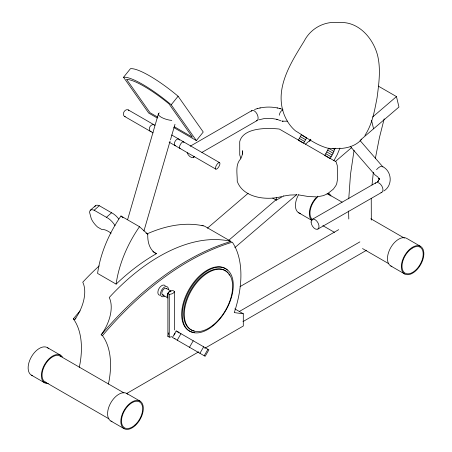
<?xml version="1.0" encoding="UTF-8"?>
<svg xmlns="http://www.w3.org/2000/svg" width="452" height="452" viewBox="0 0 452 452"><rect width="100%" height="100%" fill="white"/><g stroke="black" fill="none" stroke-linecap="round" stroke-linejoin="round"><path stroke-width="0.68" d="M348.752 198.874L350.481 174.495L354.063 150.284M371.245 198.338L371.312 220.073M372.019 184.987L373.363 172.257M375.318 158.635L379.375 137.843L384.189 118.814M79.241 367.295L79.976 363.849A81.513 47.064 -60 0 0 73.348 318.829A249.521 144.064 -60 0 1 80.1 310.863M108.367 384.115L109.101 380.669A81.513 47.064 -60 0 0 102.474 335.644L101.152 334.881A32.42 18.718 -60 0 0 109.237 297.512A175.376 101.254 -60 0 1 231.017 241.43L204.536 226.141A175.376 101.254 -60 0 0 147.408 233.724M279.263 115.22L279.618 113.78A5.469 3.526 -76.8 0 1 281.867 110.548L282.845 110.073M127.6 219.655L158.505 113.503M143.922 231.006L170.082 141.148M170.477 139.798L174.997 124.26M379.205 179.258L377.759 181.518L378.51 180.806L377.307 181.84M333.921 151.38L328.627 148.318L324.807 155.494L330.101 158.55L333.084 153.217L335.147 148.2M339.921 148.092L337.288 154.516L333.864 160.697M303.032 142.922L298.326 140.205L301.309 134.871L306.603 137.928L303.625 143.261M309.648 141.521L310.806 139.227M177.218 340.186L180.964 333.7M189.484 347.266L193.23 340.78M199.92 353.294L203.666 346.808M204.197 355.764L207.943 349.277M364.905 135.408C372.375 124.243 374.561 110.593 377.092 97.655C378.861 83.812 380.929 69.461 377.663 55.703C373.324 38.273 358.295 20.911 338.915 22.6C324.576 20.848 310.767 28.278 304.236 41.025C290.998 62.568 274.223 88.202 284.065 114.373C286.5 120.678 290.269 126.515 295.484 130.871C305.846 137.058 315.812 144.872 327.576 148.149C339.435 149.403 353.238 148.934 361.724 139.244M157.256 118L148.702 113.062L123.543 77.275L130.425 68.715A49.889 10.543 38.8 0 1 178.088 96.231L203.247 132.024L196.366 140.583L173.754 127.526M196.366 140.583L171.212 104.791L178.088 96.231M376.561 169.72L377.539 168.613A5.475 2.458 -48 0 1 380.748 166.472L381.669 166.313M90.36 210.225L95.474 205.688M111.09 233.277A12.927 5.277 48.4 0 0 108.791 231.661A17.323 7.074 48.4 0 0 101.785 229.492L97.587 227.068A11.345 4.633 48.4 0 1 91.202 218.446L89.637 212.604A10.916 4.458 48.4 0 1 94.169 210.231L99.282 205.694L111.548 212.773A10.238 4.181 48.4 0 1 118.752 218.994M94.169 210.231L106.435 217.31L111.548 212.773M383.754 191.049C393.042 185.467 392.025 171.122 382.398 166.46L382.895 166.918L360.035 140.521M207.417 228.17L248.125 193.298M305.433 144.199L310.79 139.611M228.605 240.402L276.274 199.564M372.663 116.983L396.466 96.592L378.307 86.106M234.842 247.639L296.975 194.411M335.537 161.375L351.605 147.606M360.713 139.809L398.958 107.039L396.466 96.592M126.577 393.573L198.688 351.831M204.796 348.294L243.295 326.011L243.295 313.778L234.803 308.874M190.241 146.194L251.905 110.593M193.416 157.336L194.631 156.635M201.903 152.431L257.064 120.588M272.765 198.129L276.296 200.168L283.63 195.936M240.057 286.602L338.701 229.65M239.323 311.484L359.882 241.882M242.978 321.609L366.583 250.244M312.191 219.395L375.911 182.755M317.92 229.051L381.833 192.309M254.527 109.503L257.651 108.536M258.798 119.865L264.307 118.548L270.946 118.328L277.336 119.401L276.822 119.277L281.144 120.899M281.523 196.586C266.714 200.699 243.165 197.948 237.227 181.342C237.407 173.754 234.989 164.946 240.633 158.872C241.989 156.398 242.758 153.573 242.651 150.736L242.651 154.138M259.906 107.994C267.522 106.373 275.584 106.898 282.924 109.503M257.143 108.661L260.295 107.898M283.562 196.072L289.992 195.044L296.653 194.829M317.954 196.677L323.333 195.654L327.463 193.818L333.367 189.122L335.915 185.54L336.734 183.659L337.429 179.806L337.294 165.635L336.073 161.822L279.296 129.04C267.799 127.792 243.221 127.345 239.713 141.674L239.752 155.002L240.809 158.211M283.048 121.091L282.065 121.187L287.647 121.198M316.078 196.835L308.552 196.569L298.874 194.936M243.295 313.778L234.266 312.603A94.937 54.811 -60 0 0 232.345 242.193A262.42 151.51 -60 0 0 102.474 335.644M277.155 107.898L277.545 107.994M279.799 108.536L280.308 108.661M174.376 291.37A5.362 3.096 0 0 1 169.263 294.325L167.89 293.534A5.362 3.096 0 0 1 173.009 290.579L174.376 291.37L174.376 329.966M171.771 336.695A5.362 3.096 0 0 1 169.263 337.13L167.89 336.339L167.89 293.534M332.909 148.505L334.672 149.522M327.79 150.16L333.084 153.217M300.388 136.685L305.688 139.747M326.869 151.974L332.169 155.036M299.393 138.47L304.693 141.527M325.875 153.759L331.169 156.816M420.563 246.391A15.916 9.187 -60 0 0 401.732 263.087A15.916 9.187 -60 0 0 415.518 271.042A15.916 9.187 -60 0 0 420.563 246.391L406.681 238.373A15.916 9.187 -60 0 0 390.262 248.476A15.916 9.187 -60 0 0 391.873 266.426M328.05 194.061L342.096 202.168M370.798 218.74L404.382 238.131M157.895 117.249L150.024 112.706L126.628 79.422A47.658 10.074 38.8 0 1 168.997 103.881L192.394 137.171L174.235 126.684M128.317 109.949L154.228 124.905M171.692 134.99L178.856 139.126M179.161 139.301L219.576 162.635A3.746 1.412 -60 0 1 217.83 168.11A3.746 1.412 -60 0 1 215.706 166.884A3.746 1.412 -60 0 1 219.576 162.635M322.841 225.644L334.446 232.345M362.532 248.56L388.793 263.719M298.721 212.802L311.394 220.118M390.765 265.945L404.647 273.957M124.571 116.435L153.104 132.905M169.144 142.165L175.11 145.612M175.416 145.787L215.83 169.121M120.966 215.999L139.498 226.706L147.776 234.159A38.375 22.154 -60 0 0 156.415 253.674A178.139 102.886 -60 0 0 116.119 284.116L97.581 273.415A84.914 49.025 -60 0 1 120.966 215.999L123.034 217.864M145.979 233.119L147.776 234.159M152.827 251.606L156.415 253.674M166.353 288.421L171.059 291.139M162.607 294.907L167.901 297.97A3.746 2.164 -60 0 1 168.455 292.839M73.348 318.829L74.67 319.592A249.521 144.064 -60 0 1 76.009 317.976M47.353 347.605L60.596 355.249M126.797 393.472L140.035 401.116A15.916 9.187 -60 0 1 134.99 425.767A15.916 9.187 -60 0 1 121.209 417.812A15.916 9.187 -60 0 1 140.035 401.116M60.127 356.057L123.899 392.878M45.149 382.002L108.921 418.823M31.437 375.171L44.68 382.816M110.881 421.038L124.119 428.682M350.537 146.668L374.962 174.867L377.889 177.031L379.273 179.348L379.053 178.178L379.177 179.308M371.538 120.305L373.567 128.797M348.797 219.005L348.594 211.033M276.296 197.451L276.296 200.168M169.263 294.325L169.263 337.13M46.189 382.46A14.978 8.65 -60 0 1 45.149 364.707A14.978 8.65 -60 0 1 61.043 356.735M111.989 421.518A15.916 9.187 -60 0 1 110.881 402.659A15.916 9.187 -60 0 1 127.769 394.189M32.544 375.652A15.916 9.187 -60 0 1 31.702 356.34A15.916 9.187 -60 0 1 48.754 348.769M48.33 383.522A15.916 9.187 -60 0 1 44.177 365.346A15.916 9.187 -60 0 1 62.382 356.905M327.011 193.609A14.978 8.65 -60 0 1 329.367 195.157M312.598 219.695A14.978 8.65 -60 0 1 317.818 196.801M328.519 193.247A15.916 9.187 -60 0 1 330.96 196.055M312.1 220.486A15.916 9.187 -60 0 1 317.649 196.162M300.433 213.434A15.916 9.187 -60 0 1 298.721 194.422M106.435 217.31A10.238 4.181 48.4 0 1 115.017 225.588M94.813 206.909A10.916 4.458 48.4 0 1 99.282 205.694M163.793 295.015A3.746 2.164 -60 0 1 162.381 291.02A3.746 2.164 -60 0 1 166.771 288.811M164.483 296.252A5.616 3.243 -60 0 1 160.505 293.958A5.616 3.243 -60 0 1 164.483 287.082A5.616 3.243 -60 0 1 168.455 289.376M159.844 295.258A5.616 3.243 -60 0 1 159.025 288.517A5.616 3.243 -60 0 1 165.274 285.856M169.093 292.167A3.746 2.164 -60 0 1 170.46 291.376M177.116 331.909A3.746 2.164 -60 0 1 178.986 332.988M175.105 338.672A3.746 2.164 -60 0 1 174.557 338.503M174.139 335.056A3.746 2.164 -60 0 1 175.105 333.373M167.89 336.339A5.362 3.096 0 0 1 167.963 335.96M168.579 334.469A3.746 2.164 -60 0 1 168.579 332.887M251.329 111.152A5.627 2.972 63.9 0 1 257.058 114.085A5.627 2.972 63.9 0 1 256.312 120.808M375.279 183.382A5.616 3.345 58.5 0 1 381.697 185.749A5.616 3.345 58.5 0 1 380.996 192.608M194.049 156.748A5.616 3.243 60 0 1 187.168 152.776M125.26 116.684A3.746 2.797 -60 0 1 124.023 111.791A3.746 2.797 -60 0 1 128.882 110.418M175.658 145.781A3.746 2.164 -60 0 1 175.37 140.871A3.746 2.164 -60 0 1 179.54 140.097M151.171 131.645A3.746 2.797 -60 0 1 149.934 126.752A3.746 2.797 -60 0 1 154.793 125.379M180.178 148.392A3.746 1.412 -60 0 1 180.698 143.951A3.746 1.412 -60 0 1 183.907 142.617M171.805 120.413A9.503 3.034 16.2 0 1 160.991 117.079A9.503 3.034 16.2 0 1 159.336 112.949M116.119 284.116A84.914 49.025 -60 0 1 139.498 226.706M123.543 77.275A49.889 10.543 38.8 0 1 171.212 104.791M194.394 332.474A36.047 20.809 -60 0 1 187.975 291.291A36.047 20.809 -60 0 1 227.362 270.042M194.247 330.937A34.171 19.73 -60 0 1 190.829 289.958A34.171 19.73 -60 0 1 227.977 273.014M228.808 274.098A34.171 19.73 -60 0 1 229.543 275.285M101.152 334.881A262.42 151.51 -60 0 1 231.017 241.43M99.174 265.94A175.376 101.254 -60 0 0 82.761 282.223A32.42 18.718 -60 0 1 74.67 319.592M201.942 225.729A249.521 144.064 -60 0 1 203.214 225.378M176.184 330.937L172.438 337.429L205.151 356.312L208.897 349.825L176.184 330.937M412.603 247.939L409.862 249.939A14.978 8.65 -60 0 0 404.489 272.72A14.978 8.65 -60 0 0 422.202 259.798A14.978 8.65 -60 0 0 412.603 247.939M134.82 425.129A14.978 8.65 -60 0 0 139.566 401.924A14.978 8.65 -60 0 0 121.848 417.637A14.978 8.65 -60 0 0 134.82 425.129M311.095 222.028A5.616 3.237 60.1 0 0 317.118 229.339A5.616 3.237 60.1 0 0 316.959 221.305A5.616 3.237 60.1 0 0 311.095 222.028M213.022 325.163A34.171 19.73 -60 0 0 226.734 271.59A34.171 19.73 -60 0 0 185.631 304.439A34.171 19.73 -60 0 0 213.022 325.163M214.401 324.632A36.047 20.809 -60 0 0 225.825 268.799A36.047 20.809 -60 0 0 183.184 306.609A36.047 20.809 -60 0 0 214.401 324.632"/></g></svg>
